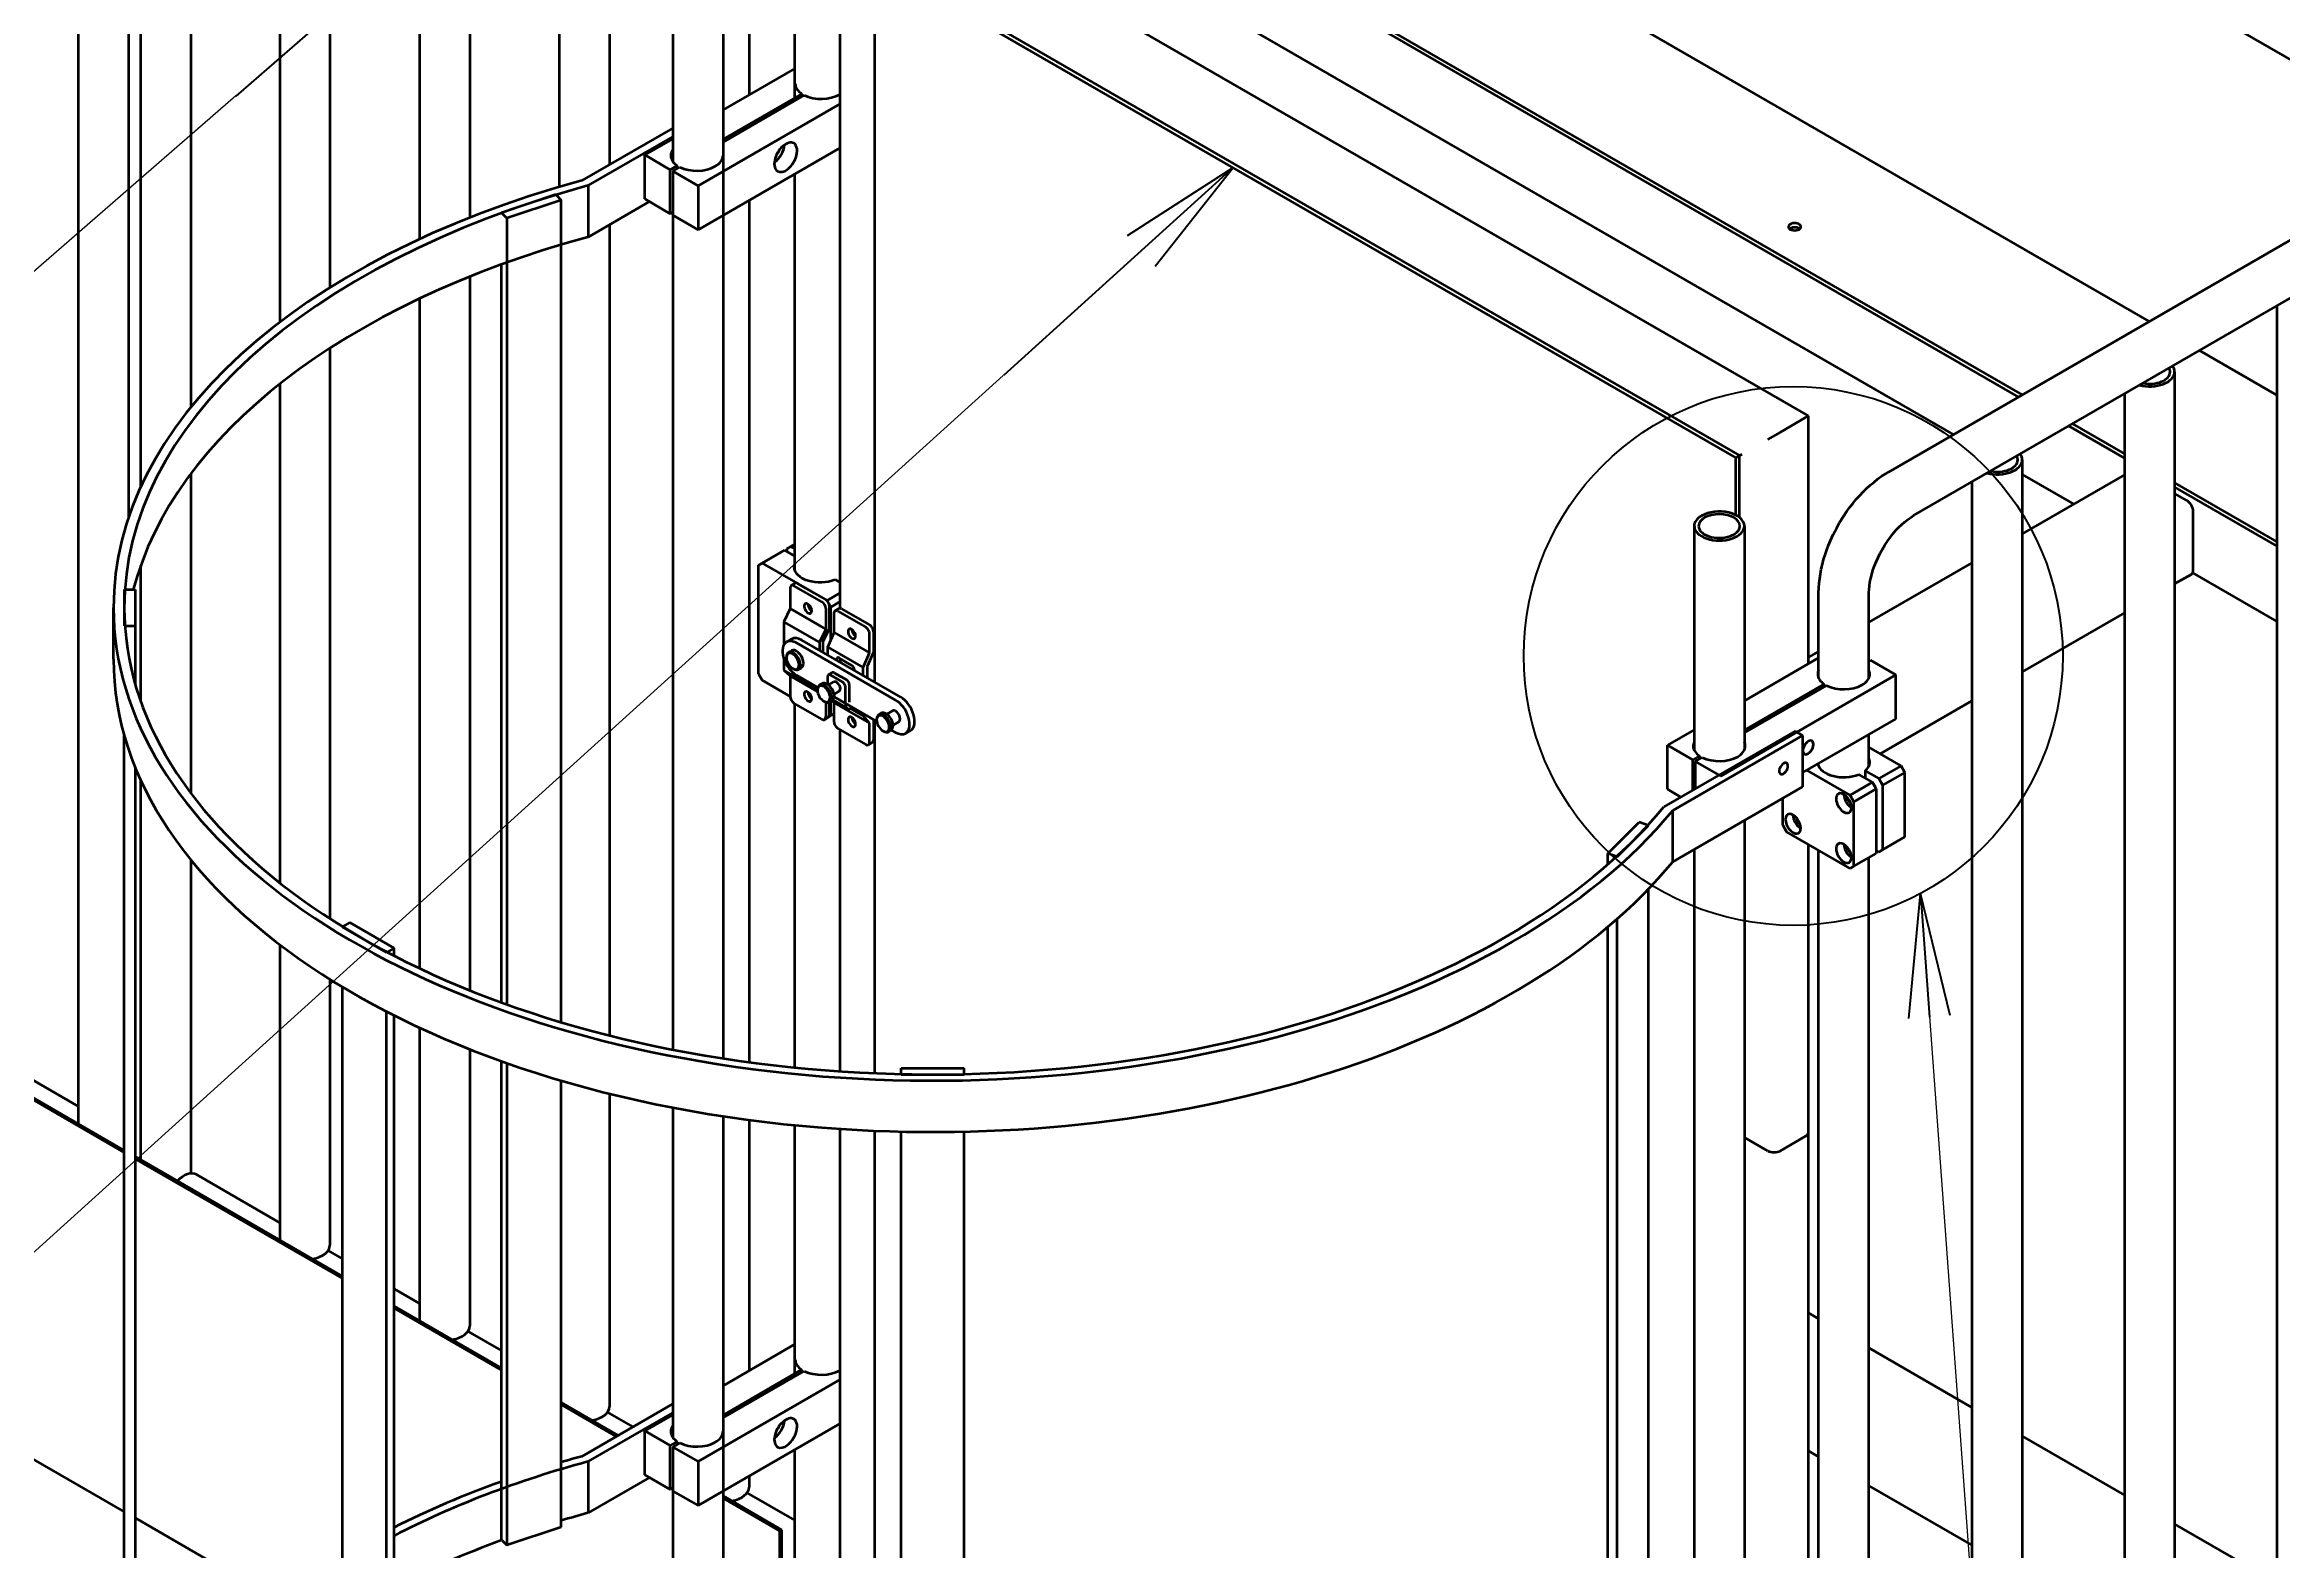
# Model space of a CAD drawing. Header units: millimetres. Extents: x -73083 to 81340, y -6859 to 6812.
# Drawn here: x -58951 to -57707, y -2371 to -1534 of the extents above; entities that cross this region are included whole.
import ezdxf

# ---------------------------------------------------------------- set-up
doc = ezdxf.new("R2010")
doc.units = ezdxf.units.MM
doc.layers.add('word_dim', color=253, linetype='Continuous')
doc.styles.get("Standard").update_dxf_attribs({"font": 'romans.shx', "bigfont": 'bigfont.shx'})
doc.dimstyles.new('STANDARD 1-23', dxfattribs={"dimscale": 23, "dimtxt": 3.5, "dimasz": 3, "dimexe": 1, "dimexo": 0, "dimgap": 1, "dimtad": 3, "dimdsep": 46, "dimtxsty": 'Standard', "dimblk1": 'OPEN', "dimblk2": 'OPEN', "dimsah": 1, "dimcen": 0, "dimclrd": 256, "dimclre": 256, "dimclrt": 3, "dimazin": 2, "dimtfac": 1, "dimtmove": 0, "dimatfit": 3, "dimldrblk": 'OPEN', "dimfxl": 0, "dimtolj": 1, "dimtzin": 0, "dimlwd": 13, "dimlwe": 13, "dimarcsym": 0})

# ---------------------------------------------------------------- blocks, each defined once
blk = doc.blocks.new('A$C7FC73B9A')
at = {"color": 7, "lineweight": 35}
for p, q in [((1568.6, 3943.8), (2073.5, 3652.2)), ((867.3, 3925), (867.3, 3556.2)), ((895.3, 3912.7), (895.3, 3575.5)), ((755.3, 3109.9), (755.3, 3899.4)), ((783.3, 3447.9), (783.3, 3883.2)), ((790, 3464.5), (790, 3879.4)), ((818, 3509), (818, 3880.4)), ((945.1, 3880.1), (945.1, 3602.4)), ((973.1, 3867.8), (973.1, 3614.4)), ((1403.1, 3848.2), (1908.1, 3556.7)), ((1022.9, 3835.2), (1022.9, 3631.6)), ((1050.9, 3822.9), (1050.9, 3644)), ((1317.4, 3816.1), (1837.4, 3515.8)), ((1317.4, 3813.6), (1835.2, 3514.6)), ((1718.3, 3504.1), (1198.5, 3804.2)), ((1179.4, 3396.9), (1179.4, 3793.1)), ((1086.1, 3772), (1086.1, 3645.9)), ((1114.1, 3772), (1114.1, 3146.4)), ((1128.6, 3778), (1128.6, 3682.9)), ((1317.4, 3771.7), (1798.9, 3493.7)), ((1198.5, 3759.9), (1680, 3482)), ((1198.5, 3757.6), (1677.9, 3480.8)), ((1198.5, 3757.6), (1198.5, 3355.8)), ((1154.1, 3679.7), (1154.1, 3734.7)), ((1154.1, 3697.6), (1114.1, 3674.5)), ((1157.9, 3683.5), (1114.1, 3658.2)), ((1114.1, 3656.5), (1159.3, 3682.7)), ((1100.2, 3632.2), (1179.4, 3677.9)), ((1086.1, 3664.4), (1035.5, 3635.2)), ((1039, 3632.3), (1086.1, 3659.5)), ((1070.5, 3624.9), (1070.5, 3649.4)), ((1179.4, 3653.4), (1100.2, 3607.7)), ((1084.7, 3616.7), (1084.7, 3641.2)), ((1086.1, 3640.4), (1086.1, 3615.9)), ((1154.1, 3417.8), (1154.1, 3638.8)), ((1762.9, 3472.8), (2049.2, 3638.2)), ((1021, 3627.3), (990.7, 3617.2)), ((1024, 3624.3), (993.7, 3614.2)), ((1024, 3166.5), (1024, 3624.3)), ((1039, 3632.3), (1039, 3603.7)), ((1073.1, 3623.4), (1039, 3603.7)), ((1100.2, 3632.2), (1100.2, 3607.7)), ((1128.6, 3624.1), (1128.6, 3144.3)), ((993.7, 3614.2), (993.7, 3176.5)), ((1050.9, 3610.6), (1050.9, 3159.2)), ((1086.1, 3617.5), (1086.1, 3151.3)), ((1776.9, 3448.6), (2063.2, 3613.9)), ((990.7, 3177.6), (990.7, 3588.4)), ((973.1, 3581.7), (973.1, 3184.3)), ((945.1, 3569.4), (945.1, 3196.6)), ((1979.1, 3565.3), (1979.1, 2695)), ((780.8, 3095.2), (1.1, 3545.4)), ((780.8, 3094), (0, 3544.8)), ((895.3, 3541.8), (895.3, 3224.2)), ((1936.1, 3540.5), (1979.1, 3515.7)), ((867.3, 3521.8), (867.3, 3244.2)), ((1922.2, 3528.6), (1922.2, 2646)), ((1894.2, 3516.3), (1894.2, 2646)), ((1718.3, 3366.1), (1718.3, 3504.1)), ((1863.2, 3498.5), (1894.2, 3480.6)), ((1865.4, 3499.7), (1894.2, 3483)), ((818, 3293.9), (818, 3472)), ((1677.9, 3448.9), (1677.9, 3480.8)), ((1680, 3447.6), (1680, 3482)), ((1837.3, 3471.5), (1866, 3455)), ((1894.2, 3471.3), (1837.3, 3438.5)), ((1837.3, 3479.6), (1837.3, 2597)), ((1809.3, 3467.3), (1809.3, 2597)), ((1922.2, 3466.9), (1979.1, 3434)), ((1922.2, 3464.4), (1979.1, 3431.6)), ((1932.5, 3418.2), (1932.5, 3450.9)), ((1654.7, 3442.8), (1654.7, 3318.1)), ((1682.7, 3442.8), (1682.7, 3318.1)), ((1135.9, 3422.2), (1172, 3401.4)), ((1809.3, 3422.3), (1752, 3389.2)), ((790, 3345.2), (790, 3420.8)), ((1133.8, 3360.5), (1133.8, 3421)), ((1932.2, 3416.7), (1979.1, 3389.7)), ((774.8, 3368.7), (774.8, 3397.3)), ((780.8, 3407.4), (780.8, 3387.2)), ((786.8, 3407.4), (786.8, 3387.2)), ((1171.3, 3385.4), (1151.5, 3396.9)), ((1724, 3358.1), (1724, 3405.6)), ((1752, 3358.1), (1752, 3405.6)), ((786.8, 3387.2), (786.8, 3355)), ((1167.8, 3378.1), (1148, 3389.5)), ((1894.2, 3394.4), (1837.3, 3361.6)), ((1155, 3377.7), (1210.2, 3345.8)), ((1213, 3347.5), (1157.9, 3379.3)), ((1172.4, 3375.4), (1192.2, 3364)), ((1175.9, 3383.6), (1195.7, 3372.2)), ((1166.7, 3351.8), (1148, 3362.6)), ((1669.5, 3303.6), (1767, 3359.9)), ((1724, 3369.4), (1682.7, 3345.5)), ((1767, 3335.4), (1767, 3359.9)), ((1199.7, 3334), (1175.9, 3347.7)), ((1727.1, 3354.8), (1682.7, 3329.2)), ((1682.7, 3327.6), (1728.5, 3354)), ((0, 3344.7), (780.8, 2893.9)), ((1154.1, 3141.3), (1154.1, 3343.9)), ((1175.9, 3344.4), (1195.7, 3333)), ((1198.5, 3334.6), (1198.5, 3138.1)), ((1767, 3335.4), (1715.1, 3305.5)), ((1809.3, 3345.4), (1758.3, 3316)), ((780.8, 2648.2), (780.8, 3326.1)), ((1179.4, 3139.2), (1179.4, 3329.3)), ((1710.9, 3328.6), (1637.9, 3286.5)), ((1715.1, 3326.2), (1642.9, 3284.5)), ((1715.1, 3326.2), (1715.1, 3297.6)), ((1639.8, 3296.2), (1639.8, 3320.7)), ((1769.9, 3309.3), (1752, 3319.6)), ((786.8, 3308.7), (786.8, 2648.2)), ((790, 3089.9), (790, 3301.5)), ((1715.1, 3297.6), (1642.9, 3255.9)), ((1741.6, 3293), (1717.5, 3306.8)), ((1759.6, 3298.5), (1759.6, 3262.6)), ((1772, 3269.7), (1772, 3305.6)), ((1642.9, 3255.9), (1642.9, 3284.5)), ((1743.7, 3253.4), (1743.7, 3289.3)), ((1756.1, 3296.4), (1756.1, 3260.5)), ((1606.6, 3260.4), (1624.1, 3277.9)), ((1611.8, 3258.6), (1629.3, 3276.1)), ((1682.7, 3278.9), (1682.7, 2607.8)), ((1741.6, 3252.1), (1706.2, 3272.6)), ((1654.7, 3262.8), (1654.7, 2607.8)), ((1718.3, 3105.2), (1718.3, 3265.6)), ((1724, 2778.4), (1724, 3262.3)), ((818, 3082.4), (818, 3256.9)), ((1752, 2778.4), (1752, 3258.2)), ((1629.3, 2537.2), (1629.3, 3240.7)), ((931, 3207.8), (906.3, 3222.1)), ((1611.8, 2519.7), (1611.8, 3224)), ((867.3, 3209.8), (867.3, 3045.3)), ((926.8, 3205.4), (902, 3219.7)), ((1606.6, 2544), (1606.6, 3219.5)), ((895.3, 3190.4), (895.3, 3042.4)), ((902, 3186.3), (902, 2480.8)), ((926.8, 2466.5), (926.8, 3172.5)), ((931, 2493.2), (931, 3170.3)), ((945.1, 3163.5), (945.1, 3000.4)), ((697.3, 3153), (755.3, 3119.6)), ((973.1, 3151.5), (973.1, 2997.5)), ((990.7, 2878.3), (990.7, 3144.9)), ((993.7, 3143.8), (993.7, 2875.3)), ((1213.3, 3140.9), (1248.3, 3140.9)), ((1213.3, 3137.5), (1248.3, 3137.5)), ((1024, 2885.4), (1024, 3134.1)), ((1050.9, 3126.8), (1050.9, 2952.6)), ((1086.1, 3119), (1086.1, 2935.5)), ((1114.1, 3114.2), (1114.1, 2751.4)), ((1128.6, 3112.1), (1128.6, 2972.6)), ((1154.1, 2969.3), (1154.1, 3109.2)), ((1179.4, 2758.5), (1179.4, 3107.1)), ((1198.5, 3106.1), (1198.5, 2769.6)), ((1213.3, 2398.5), (1213.3, 3105.6)), ((1248.3, 2398.5), (1248.3, 3105.6)), ((1718.3, 2794.5), (1718.3, 3105.2)), ((902, 3025.2), (786.8, 3091.7)), ((902, 3024), (786.8, 3090.5)), ((867.3, 3054.9), (820.9, 3081.7)), ((990.7, 2974), (931, 3008.5)), ((990.7, 2972.8), (931, 3007.3)), ((990.7, 2983.7), (972, 2994.5)), ((1154.1, 2987.3), (1114.1, 2964.1)), ((1752, 2985.2), (1809.3, 2952.1)), ((1100.2, 2921.9), (1179.4, 2967.6)), ((1157.9, 2973.1), (1114.1, 2947.8)), ((1114.1, 2946.2), (1159.3, 2972.3)), ((1055.7, 2936.5), (1024, 2954.8)), ((1054.6, 2935.9), (1024, 2953.6)), ((1086.1, 2954), (1035.5, 2924.8)), ((1039, 2921.9), (1086.1, 2949.1)), ((1070.5, 2914.5), (1070.5, 2939)), ((1179.4, 2943.1), (1100.2, 2897.4)), ((1837.3, 2936), (1894.2, 2903.2)), ((1084.7, 2906.4), (1084.7, 2930.9)), ((1086.1, 2930), (1086.1, 2905.5)), ((1154.1, 2861.1), (1154.1, 2928.5)), ((1039, 2921.9), (1039, 2893.4)), ((1073.1, 2913.1), (1039, 2893.4)), ((1100.2, 2921.9), (1100.2, 2897.4)), ((1086.1, 2907.2), (1086.1, 2751.4)), ((1146.6, 2884), (1114.1, 2902.8)), ((1145.5, 2883.4), (1114.1, 2901.6)), ((1154.1, 2889.3), (1127.6, 2904.6)), ((1752, 2908.4), (1809.3, 2875.3)), ((786.8, 2890.5), (865.9, 2844.8)), ((1922.2, 2887), (1979.1, 2854.2)), ((1024, 2885.4), (993.7, 2875.3)), ((1145.5, 2883.4), (1145.5, 2727.2)), ((1146.6, 2884), (1146.6, 2728.2))]:
    blk.add_line(p, q, dxfattribs=at)
at = {"color": 7, "lineweight": 35, "ltscale": 0.040823}
for p, q in [((1157.9, 3681.8), (1157.9, 3683.5)), ((1088.6, 3641.8), (1088.6, 3643.5)), ((1727.1, 3353.2), (1727.1, 3354.8)), ((1657.8, 3313.2), (1657.8, 3314.8))]:
    blk.add_line(p, q, dxfattribs=at)
at = {"color": 7, "lineweight": 35, "ltscale": 0.448269}
for p, q in [((1086.1, 3658.3), (1070.5, 3649.4)), ((1086.1, 2948), (1070.5, 2939))]:
    blk.add_line(p, q, dxfattribs=at)
at = {"color": 7, "lineweight": 35, "ltscale": 0.408245}
blk.add_line((1084.7, 3641.2), (1070.5, 3649.4), dxfattribs=at)
at = {"color": 7, "lineweight": 35, "ltscale": 0.112973}
for p, q in [((1088.6, 3643.5), (1084.7, 3641.2)), ((1086.1, 3640.4), (1090, 3642.6)), ((1088.6, 2933.1), (1084.7, 2930.9)), ((1086.1, 2930), (1090, 2932.3))]:
    blk.add_line(p, q, dxfattribs=at)
at = {"color": 7, "lineweight": 35, "ltscale": 0.408247}
for p, q in [((1086.1, 3640.4), (1100.2, 3632.2)), ((1084.7, 3616.7), (1070.5, 3624.9)), ((1086.1, 3615.9), (1100.2, 3607.7)), ((1086.1, 2930), (1100.2, 2921.9))]:
    blk.add_line(p, q, dxfattribs=at)
at = {"color": 7, "lineweight": 35, "ltscale": 0.106066}
for p, q in [((1021, 3627.3), (1024, 3624.3)), ((1743.7, 3289.3), (1741.6, 3293))]:
    blk.add_line(p, q, dxfattribs=at)
at = {"color": 7, "lineweight": 35, "ltscale": 0.106065}
for p, q in [((990.7, 3617.2), (993.7, 3614.2)), ((1772, 3305.6), (1769.9, 3309.3)), ((1757.5, 3302.2), (1759.6, 3298.5)), ((1704.1, 3276.2), (1706.2, 3272.6))]:
    blk.add_line(p, q, dxfattribs=at)
at = {"color": 7, "lineweight": 35, "ltscale": 0.040825}
for p, q in [((1084.7, 3616.7), (1086.1, 3617.5)), ((1167.8, 3354.3), (1169.3, 3355.1)), ((1157.9, 2971.5), (1157.9, 2973.1)), ((1088.6, 2931.5), (1088.6, 2933.1))]:
    blk.add_line(p, q, dxfattribs=at)
at = {"color": 7, "lineweight": 35, "ltscale": 0.408249}
for p, q in [((1716.8, 3503.2), (1702.7, 3495)), ((1702.7, 3095), (1716.8, 3103.1)), ((1702.7, 3095), (1716.8, 3103.1))]:
    blk.add_line(p, q, dxfattribs=at)
at = {"color": 7, "lineweight": 35, "ltscale": 0.042275}
blk.add_line((1716.8, 3503.2), (1718.3, 3504.1), dxfattribs=at)
at = {"color": 7, "lineweight": 35, "ltscale": 0.204124}
for p, q in [((1702.7, 3495), (1695.6, 3491)), ((1178.7, 3369.3), (1185.8, 3365.2))]:
    blk.add_line(p, q, dxfattribs=at)
at = {"color": 7, "lineweight": 35, "ltscale": 0.059785}
blk.add_line((1677.9, 3480.8), (1680, 3482), dxfattribs=at)
at = {"color": 7, "lineweight": 35, "ltscale": 0.042274}
blk.add_line((1680, 3482), (1681.5, 3482.8), dxfattribs=at)
at = {"color": 7, "lineweight": 35, "ltscale": 0.195825}
blk.add_line((1929, 3457), (1922.2, 3460.9), dxfattribs=at)
at = {"color": 7, "lineweight": 35, "ltscale": 0.061236}
for p, q in [((1133.8, 3421), (1135.9, 3422.2)), ((1151.9, 3431.4), (1149.7, 3430.1)), ((1152.1, 3409.7), (1154.2, 3410.9)), ((1176.5, 3395.6), (1178.6, 3396.8)), ((1195.1, 3321), (1197.2, 3322.2))]:
    blk.add_line(p, q, dxfattribs=at)
at = {"color": 7, "lineweight": 35, "ltscale": 0.357218}
blk.add_line((1135.9, 3422.2), (1148.3, 3429.3), dxfattribs=at)
at = {"color": 7, "lineweight": 35, "ltscale": 0.1674}
blk.add_line((1154.1, 3426), (1148.3, 3429.3), dxfattribs=at)
at = {"color": 7, "lineweight": 35, "ltscale": 0.040826}
for p, q in [((1149.7, 3430.1), (1149.7, 3428.5)), ((1173.3, 3344.7), (1174.8, 3345.6)), ((1206.2, 3328.2), (1207.6, 3329))]:
    blk.add_line(p, q, dxfattribs=at)
at = {"color": 7, "lineweight": 35, "ltscale": 0.065335}
blk.add_line((1154.1, 3432.7), (1151.9, 3431.4), dxfattribs=at)
at = {"color": 7, "lineweight": 35, "ltscale": 0.065337}
blk.add_line((1151.9, 3431.4), (1154.1, 3430.1), dxfattribs=at)
at = {"color": 7, "lineweight": 35, "ltscale": 0.449071}
for p, q in [((1169.2, 3400.5), (1153.6, 3409.5)), ((1171.3, 3401.8), (1155.7, 3410.7)), ((1180.1, 3396.7), (1195.7, 3387.7)), ((1178, 3395.4), (1193.6, 3386.5))]:
    blk.add_line(p, q, dxfattribs=at)
at = {"color": 7, "lineweight": 35, "ltscale": 0.084612}
blk.add_line((1179.4, 3411.4), (1176.5, 3413.1), dxfattribs=at)
at = {"color": 7, "lineweight": 35, "ltscale": 0.267993}
blk.add_line((1931.5, 3415.9), (1922.2, 3410.6), dxfattribs=at)
at = {"color": 7, "lineweight": 35, "ltscale": 0.15}
for p, q in [((780.8, 3407.4), (786.8, 3407.4)), ((780.8, 3387.2), (786.8, 3387.2))]:
    blk.add_line(p, q, dxfattribs=at)
at = {"color": 7, "lineweight": 35, "ltscale": 0.20387}
blk.add_line((1151.5, 3396.9), (1148, 3389.5), dxfattribs=at)
at = {"color": 7, "lineweight": 35, "ltscale": 0.285773}
blk.add_line((1151.5, 3408.3), (1151.5, 3396.9), dxfattribs=at)
at = {"color": 7, "lineweight": 35, "ltscale": 0.285776}
for p, q in [((1171.3, 3396.9), (1171.3, 3385.4)), ((1151.5, 3359.3), (1151.5, 3347.9))]:
    blk.add_line(p, q, dxfattribs=at)
at = {"color": 7, "lineweight": 35, "ltscale": 0.212862}
blk.add_line((1179.4, 3405.6), (1172, 3401.4), dxfattribs=at)
at = {"color": 7, "lineweight": 35, "ltscale": 0.010364}
blk.add_line((1172.2, 3401), (1172, 3401.4), dxfattribs=at)
at = {"color": 7, "lineweight": 35, "ltscale": 0.045708}
blk.add_line((1174.1, 3397.7), (1173.2, 3399.3), dxfattribs=at)
at = {"color": 7, "lineweight": 35, "ltscale": 0.306604}
blk.add_line((1173.4, 3385.8), (1173.4, 3398.1), dxfattribs=at)
at = {"color": 7, "lineweight": 35, "ltscale": 0.151626}
blk.add_line((1179.4, 3400.7), (1174.1, 3397.7), dxfattribs=at)
at = {"color": 7, "lineweight": 35, "ltscale": 0.454187}
blk.add_line((1174.1, 3379.5), (1174.1, 3397.7), dxfattribs=at)
at = {"color": 7, "lineweight": 35, "ltscale": 0.324905}
blk.add_line((1148, 3389.5), (1148, 3376.5), dxfattribs=at)
at = {"color": 7, "lineweight": 35, "ltscale": 0.203868}
blk.add_line((1171.3, 3385.4), (1167.8, 3378.1), dxfattribs=at)
at = {"color": 7, "lineweight": 35, "ltscale": 0.203867}
blk.add_line((1169.9, 3378.5), (1173.4, 3385.8), dxfattribs=at)
at = {"color": 7, "lineweight": 35, "ltscale": 0.265363}
for p, q in [((1175.9, 3383.6), (1175.9, 3394.2)), ((1175.9, 3333.8), (1175.9, 3344.4)), ((1195.7, 3322.4), (1195.7, 3333))]:
    blk.add_line(p, q, dxfattribs=at)
at = {"color": 7, "lineweight": 35, "ltscale": 0.283902}
for p, q in [((1197.8, 3384), (1197.8, 3372.6)), ((1197.8, 3334.9), (1197.8, 3323.6))]:
    blk.add_line(p, q, dxfattribs=at)
at = {"color": 7, "lineweight": 35, "ltscale": 0.081649}
for p, q in [((1149.5, 3378.2), (1152.4, 3379.9)), ((1215.7, 3327.3), (1218.5, 3329))]:
    blk.add_line(p, q, dxfattribs=at)
at = {"color": 7, "lineweight": 35, "ltscale": 0.051031}
for p, q in [((1150.5, 3372.4), (1152.3, 3373.5)), ((1156, 3362.9), (1157.8, 3363.9)), ((1179.4, 3368.9), (1179.4, 3366.9))]:
    blk.add_line(p, q, dxfattribs=at)
at = {"color": 7, "lineweight": 35, "ltscale": 0.112271}
blk.add_line((1167.8, 3378.1), (1167.8, 3373.6), dxfattribs=at)
at = {"color": 7, "lineweight": 35, "ltscale": 0.152679}
blk.add_line((1169.9, 3372.4), (1169.9, 3378.5), dxfattribs=at)
at = {"color": 7, "lineweight": 35, "ltscale": 0.222438}
for p, q in [((1172.4, 3375.4), (1175.9, 3383.6)), ((1197.8, 3372.6), (1194.3, 3364.5))]:
    blk.add_line(p, q, dxfattribs=at)
at = {"color": 7, "lineweight": 35, "ltscale": 0.112268}
for p, q in [((1172.4, 3370.9), (1172.4, 3375.4)), ((1172.4, 3354.6), (1172.4, 3359.1)), ((1192.2, 3359.5), (1192.2, 3364))]:
    blk.add_line(p, q, dxfattribs=at)
at = {"color": 7, "lineweight": 35, "ltscale": 0.222441}
blk.add_line((1192.2, 3364), (1195.7, 3372.2), dxfattribs=at)
at = {"color": 7, "lineweight": 35, "ltscale": 0.265359}
blk.add_line((1195.7, 3372.2), (1195.7, 3382.8), dxfattribs=at)
at = {"color": 7, "lineweight": 35, "ltscale": 0.165944}
blk.add_line((1724, 3373), (1718.3, 3369.7), dxfattribs=at)
at = {"color": 7, "lineweight": 35, "ltscale": 0.106067}
blk.add_line((1133.8, 3360.5), (1135.9, 3356.9), dxfattribs=at)
at = {"color": 7, "lineweight": 35, "ltscale": 0.161618}
blk.add_line((1148, 3369), (1148, 3362.6), dxfattribs=at)
at = {"color": 7, "lineweight": 35, "ltscale": 0.120329}
blk.add_line((1148, 3362.6), (1151.5, 3359.3), dxfattribs=at)
at = {"color": 7, "lineweight": 35, "ltscale": 0.010205}
for p, q in [((1149.4, 3369.5), (1149.4, 3369.9)), ((1187.2, 3362.8), (1187.2, 3362.4)), ((1166.7, 3351.3), (1166.7, 3351.8)), ((1172.4, 3354.6), (1172, 3354.8)), ((1175.9, 3348.5), (1175.9, 3348.1)), ((1170.2, 3345.2), (1170.6, 3345)), ((1186.2, 3341.8), (1185.8, 3341.5)), ((1199.6, 3334.8), (1199.6, 3335.2))]:
    blk.add_line(p, q, dxfattribs=at)
at = {"color": 7, "lineweight": 35, "ltscale": 0.440921}
blk.add_line((1166.8, 3350.5), (1151.5, 3359.3), dxfattribs=at)
at = {"color": 7, "lineweight": 35, "ltscale": 0.010207}
blk.add_line((1152.9, 3363.4), (1153.3, 3363.2), dxfattribs=at)
at = {"color": 7, "lineweight": 35, "ltscale": 0.341055}
blk.add_line((1166.9, 3352.9), (1155, 3359.7), dxfattribs=at)
at = {"color": 7, "lineweight": 35, "ltscale": 0.061237}
for p, q in [((1172.8, 3360), (1174.9, 3361.2)), ((1170.7, 3335.1), (1172.8, 3336.3)), ((1743.7, 3253.4), (1741.6, 3252.1))]:
    blk.add_line(p, q, dxfattribs=at)
at = {"color": 7, "lineweight": 35, "ltscale": 0.204123}
for p, q in [((1173.8, 3359.9), (1180.8, 3355.8)), ((1175.9, 3361.1), (1183, 3357.1))]:
    blk.add_line(p, q, dxfattribs=at)
at = {"color": 7, "lineweight": 35, "ltscale": 0.010208}
for p, q in [((1177.3, 3368.1), (1177.3, 3368.5)), ((1205.2, 3338.1), (1204.9, 3338.3)), ((1208.8, 3332), (1208.8, 3331.5))]:
    blk.add_line(p, q, dxfattribs=at)
at = {"color": 7, "lineweight": 35, "ltscale": 0.154965}
blk.add_line((1194.3, 3364.5), (1194.3, 3358.3), dxfattribs=at)
at = {"color": 7, "lineweight": 35, "ltscale": 0.024519}
blk.add_line((1752, 3367.6), (1752.9, 3368.1), dxfattribs=at)
at = {"color": 7, "lineweight": 35, "ltscale": 0.408248}
for p, q in [((1752.9, 3368.1), (1767, 3359.9)), ((1655.3, 3311.7), (1669.5, 3303.6)), ((1084.7, 2930.9), (1070.5, 2939))]:
    blk.add_line(p, q, dxfattribs=at)
at = {"color": 7, "lineweight": 35, "ltscale": 0.449075}
blk.add_line((1135.9, 3356.9), (1151.5, 3347.9), dxfattribs=at)
at = {"color": 7, "lineweight": 35, "ltscale": 0.085152}
blk.add_line((1172.9, 3354.3), (1175.8, 3356), dxfattribs=at)
at = {"color": 7, "lineweight": 35, "ltscale": 0.085151}
blk.add_line((1175.9, 3349.1), (1178.8, 3350.8), dxfattribs=at)
at = {"color": 7, "lineweight": 35, "ltscale": 0.244949}
for p, q in [((1182.3, 3343.6), (1182.3, 3353.4)), ((1184.4, 3354.6), (1184.4, 3344.8))]:
    blk.add_line(p, q, dxfattribs=at)
at = {"color": 7, "lineweight": 35, "ltscale": 0.449073}
for p, q in [((1169.2, 3335.2), (1153.6, 3344.2)), ((1178, 3330.1), (1193.6, 3321.1))]:
    blk.add_line(p, q, dxfattribs=at)
at = {"color": 7, "lineweight": 35, "ltscale": 0.205969}
blk.add_line((1171.3, 3344.7), (1171.3, 3336.4), dxfattribs=at)
at = {"color": 7, "lineweight": 35, "ltscale": 0.02637}
blk.add_line((1174.1, 3337.3), (1173.2, 3336.7), dxfattribs=at)
at = {"color": 7, "lineweight": 35, "ltscale": 0.178036}
blk.add_line((1173.4, 3337.7), (1173.4, 3344.8), dxfattribs=at)
at = {"color": 7, "lineweight": 35, "ltscale": 0.198444}
blk.add_line((1174.1, 3337.3), (1174.1, 3345.2), dxfattribs=at)
at = {"color": 7, "lineweight": 35, "ltscale": 0.051034}
blk.add_line((1175.9, 3338.3), (1174.1, 3337.3), dxfattribs=at)
at = {"color": 7, "lineweight": 35, "ltscale": 0.040081}
blk.add_line((1175.9, 3344.4), (1174.9, 3345.6), dxfattribs=at)
at = {"color": 7, "lineweight": 35, "ltscale": 0.232736}
blk.add_line((1183.3, 3341.3), (1175.2, 3346), dxfattribs=at)
at = {"color": 7, "lineweight": 35, "ltscale": 0.206778}
blk.add_line((1185, 3341.2), (1192.2, 3337.1), dxfattribs=at)
at = {"color": 7, "lineweight": 35, "ltscale": 0.030618}
blk.add_line((1192.2, 3337.1), (1192.2, 3338.3), dxfattribs=at)
at = {"color": 7, "lineweight": 35, "ltscale": 0.135017}
blk.add_line((1195.7, 3333), (1192.2, 3337.1), dxfattribs=at)
at = {"color": 7, "lineweight": 35, "ltscale": 0.004949}
blk.add_line((1197.7, 3335.1), (1197.8, 3334.9), dxfattribs=at)
at = {"color": 7, "lineweight": 35, "ltscale": 0.040824}
for p, q in [((1200.7, 3337.7), (1202.1, 3338.6)), ((1084.7, 2906.4), (1086.1, 2907.2))]:
    blk.add_line(p, q, dxfattribs=at)
at = {"color": 7, "lineweight": 35, "ltscale": 0.091352}
for p, q in [((1205.3, 3338.1), (1208.4, 3339.9)), ((1208.8, 3332), (1211.9, 3333.8))]:
    blk.add_line(p, q, dxfattribs=at)
at = {"color": 7, "lineweight": 35, "ltscale": 0.010206}
blk.add_line((1203.1, 3328.7), (1203.5, 3328.5), dxfattribs=at)
at = {"color": 7, "lineweight": 35, "ltscale": 0.066492}
blk.add_line((1210.2, 3327.9), (1207.9, 3329.2), dxfattribs=at)
at = {"color": 7, "lineweight": 35, "ltscale": 0.432761}
blk.add_line((1654.7, 3329.4), (1639.8, 3320.7), dxfattribs=at)
at = {"color": 7, "lineweight": 35, "ltscale": 0.122475}
blk.add_line((1715.1, 3326.2), (1710.9, 3328.6), dxfattribs=at)
at = {"color": 7, "lineweight": 35, "ltscale": 0.440268}
blk.add_line((1752, 3309.2), (1752, 3326.8), dxfattribs=at)
at = {"color": 7, "lineweight": 35, "ltscale": 0.408244}
blk.add_line((1653.9, 3312.6), (1639.8, 3320.7), dxfattribs=at)
at = {"color": 7, "lineweight": 35, "ltscale": 0.112974}
for p, q in [((1657.8, 3314.8), (1653.9, 3312.6)), ((1655.3, 3311.7), (1659.2, 3314))]:
    blk.add_line(p, q, dxfattribs=at)
at = {"color": 7, "lineweight": 35, "ltscale": 0.420471}
blk.add_line((1653.9, 3295.7), (1653.9, 3312.6), dxfattribs=at)
at = {"color": 7, "lineweight": 35, "ltscale": 0.379648}
blk.add_line((1655.3, 3311.7), (1655.3, 3296.6), dxfattribs=at)
at = {"color": 7, "lineweight": 35, "ltscale": 0.036127}
blk.add_line((1724, 3309.2), (1724, 3310.6), dxfattribs=at)
at = {"color": 7, "lineweight": 35, "ltscale": 0.35722}
for p, q in [((1769.9, 3309.3), (1757.5, 3302.2)), ((1772, 3305.6), (1759.6, 3298.5)), ((1743.7, 3289.3), (1756.1, 3296.4)), ((1772, 3269.7), (1759.6, 3262.6))]:
    blk.add_line(p, q, dxfattribs=at)
at = {"color": 7, "lineweight": 35, "ltscale": 0.357217}
blk.add_line((1741.6, 3293), (1754, 3300.1), dxfattribs=at)
at = {"color": 7, "lineweight": 35, "ltscale": 0.218762}
blk.add_line((1754, 3300.1), (1746.4, 3304.5), dxfattribs=at)
at = {"color": 7, "lineweight": 35, "ltscale": 0.218763}
blk.add_line((1749.9, 3306.5), (1757.5, 3302.2), dxfattribs=at)
at = {"color": 7, "lineweight": 35, "ltscale": 0.102063}
blk.add_line((1749.9, 3306.5), (1749.9, 3302.4), dxfattribs=at)
at = {"color": 7, "lineweight": 35, "ltscale": 0.106068}
blk.add_line((1756.1, 3296.4), (1754, 3300.1), dxfattribs=at)
at = {"color": 7, "lineweight": 35, "ltscale": 0.216344}
blk.add_line((1647.3, 3291.9), (1639.8, 3296.2), dxfattribs=at)
at = {"color": 7, "lineweight": 35, "ltscale": 0.37562}
blk.add_line((1704.1, 3276.2), (1704.1, 3291.3), dxfattribs=at)
at = {"color": 7, "lineweight": 35, "ltscale": 0.136931}
for p, q in [((1629.3, 3276.1), (1624.1, 3277.9)), ((1611.8, 3258.6), (1606.6, 3260.4))]:
    blk.add_line(p, q, dxfattribs=at)
at = {"color": 7, "lineweight": 35, "ltscale": 0.150598}
blk.add_line((1606.6, 3254.3), (1606.6, 3260.4), dxfattribs=at)
at = {"color": 7, "lineweight": 35, "ltscale": 0.357219}
blk.add_line((1743.7, 3253.4), (1756.1, 3260.5), dxfattribs=at)
at = {"color": 7, "lineweight": 35, "ltscale": 0.040827}
blk.add_line((1756.1, 3262.1), (1757.5, 3261.3), dxfattribs=at)
at = {"color": 7, "lineweight": 35, "ltscale": 0.061235}
blk.add_line((1757.5, 3261.3), (1759.6, 3262.6), dxfattribs=at)
at = {"color": 7, "lineweight": 35, "ltscale": 0.122474}
blk.add_line((906.3, 3222.1), (902, 3219.7), dxfattribs=at)
at = {"color": 7, "lineweight": 35, "ltscale": 0.122476}
blk.add_line((931, 3207.8), (926.8, 3205.4), dxfattribs=at)
at = {"color": 7, "lineweight": 35, "ltscale": 0.107959}
blk.add_line((931, 3203.5), (931, 3207.8), dxfattribs=at)
at = {"color": 7, "lineweight": 35, "ltscale": 0.086603}
for p, q in [((1213.3, 3137.5), (1213.3, 3140.9)), ((1248.3, 3137.5), (1248.3, 3140.9))]:
    blk.add_line(p, q, dxfattribs=at)
at = {"color": 7, "lineweight": 35, "ltscale": 0.371547}
for p, q in [((1682.7, 3102.4), (1695.6, 3095)), ((1695.6, 3095), (1682.7, 3102.4))]:
    blk.add_line(p, q, dxfattribs=at)
at = {"color": 7, "lineweight": 35, "ltscale": 0.224324}
blk.add_line((902, 3034.9), (894.3, 3039.4), dxfattribs=at)
at = {"color": 7, "lineweight": 35, "ltscale": 0.405623}
blk.add_line((945.1, 3010), (931, 3018.1), dxfattribs=at)
at = {"color": 7, "lineweight": 35, "ltscale": 0.165942}
for p, q in [((1718.3, 3004.7), (1724, 3001.4)), ((1718.3, 2927.8), (1724, 2924.5))]:
    blk.add_line(p, q, dxfattribs=at)
at = {"color": 7, "lineweight": 35, "ltscale": 0.411253}
blk.add_line((1064.1, 2941.3), (1049.8, 2949.5), dxfattribs=at)
at = {"color": 7, "lineweight": 35, "ltscale": 0.408246}
for p, q in [((1084.7, 2906.4), (1070.5, 2914.5)), ((1086.1, 2905.5), (1100.2, 2897.4))]:
    blk.add_line(p, q, dxfattribs=at)
at = {"color": 7, "lineweight": 35, "ltscale": 0.152071}
blk.add_line((1128.6, 2913.8), (1128.6, 2907.7), dxfattribs=at)
at = {"color": 7, "lineweight": 35, "ltscale": 0.10005}
blk.add_line((990.9, 2878.1), (993.7, 2875.3), dxfattribs=at)
at = {"color": 7, "lineweight": 35, "ltscale": 0.030619}
blk.add_line((1145.5, 2883.4), (1146.6, 2884), dxfattribs=at)
at = {"color": 7, "lineweight": 35}
for points in [[(1724, 3405.6), (1724.1, 3408.3), (1724.3, 3410.9), (1724.6, 3413.5), (1725, 3416.2), (1725.5, 3418.8), (1726.1, 3421.5), (1726.8, 3424.2), (1727.6, 3426.8), (1728.5, 3429.5), (1729.5, 3432.1), (1730.6, 3434.7), (1732.1, 3438.1), (1733.9, 3441.5), (1735.7, 3444.8), (1737.7, 3448), (1739.8, 3451.1), (1741.5, 3453.4), (1743.2, 3455.6), (1745, 3457.8), (1746.9, 3459.8), (1748.8, 3461.8), (1750.8, 3463.8), (1752.8, 3465.6), (1754.9, 3467.3), (1757, 3469), (1759.1, 3470.5), (1761.3, 3471.9), (1762.9, 3472.8)], [(1752, 3405.6), (1752.1, 3407.5), (1752.3, 3409.4), (1752.6, 3411.5), (1753, 3413.7), (1753.6, 3415.9), (1754.2, 3418.2), (1755.1, 3420.6), (1756, 3422.9), (1757.1, 3425.3), (1758.2, 3427.7), (1759.5, 3430), (1760.9, 3432.2), (1762.3, 3434.4), (1763.8, 3436.5), (1765.4, 3438.5), (1767, 3440.4), (1768.7, 3442.1), (1770.4, 3443.7), (1772, 3445.2), (1773.7, 3446.5), (1775.3, 3447.6), (1776.9, 3448.6)]]:
    blk.add_lwpolyline(points, dxfattribs=at)
for centre, major_axis, ratio, start_param, end_param in [((1168.8, 3689), (-14.5, 0), 0.57735, 0.000054, 0.716371), ((1168.8, 3689), (-14.5, 0), 0.57735, 0.854411, 2.356187), ((1168.8, 3689), (-14.5, 0), 0.57735, 2.356187, 2.386203), ((1149, 3648.1), (-4.5, -7.79), 0.577355, 3.141611, 6.283204), ((1099.5, 3649), (-14.5, 0), 0.57735, 5.902647, 6.283239), ((1099.5, 3649), (-14.5, 0), 0.57735, 0.000054, 0.716371), ((1099.5, 3649), (-14.5, 0), 0.57735, 2.356187, 3.141647), ((1142, 3652.2), (4.5, 7.79), 0.577355, 4.045272, 5.379474), ((1142, 3652.2), (2.75, 4.76), 0.577355, 4.426333, 4.99779), ((1149, 3648.1), (-4.5, -7.79), 0.577355, 0.000018, 1.856197), ((1149, 3648.1), (-4.5, -7.79), 0.577355, 1.856197, 3.141611), ((1230.8, 3397.3), (-456, 0), 0.57735, 5.155185, 6.283222), ((1099.5, 3649), (-14.5, 0), 0.57735, 0.854411, 2.356187), ((1230.8, 3397.3), (450, 0), 0.57735, 2.011293, 3.141625), ((1710.7, 3609.4), (-3.5, 0), 0.577347, 4.997783, 6.283204), ((1710.7, 3609.4), (-3.5, 0), 0.577347, 0.000018, 3.141611), ((1710.7, 3607), (-3.5, 0), 0.577347, 4.997783, 5.632429), ((1710.7, 3609.4), (-3.5, 0), 0.577347, 3.141611, 4.997783), ((1710.7, 3607), (-3.5, 0), 0.577347, 3.792632, 4.997783), ((1230.8, 3368.7), (450, 0), 0.57735, 2.011293, 2.99215), ((1908.2, 3528.6), (14, 0), 0.57735, 4.304399, 6.283178), ((1908.2, 3528.6), (11.5, 0), 0.57735, 4.392227, 6.283178), ((1908.2, 3528.6), (11.5, 0), 0.57735, 6.283178, 6.603336), ((1908.2, 3528.6), (14, 0), 0.57735, 6.283178, 6.691164), ((1823.4, 3479.6), (14, 0), 0.57735, 4.304399, 6.283178), ((1823.4, 3479.6), (11.5, 0), 0.57735, 4.392227, 6.283178), ((1823.4, 3479.6), (11.5, 0), 0.57735, 6.283178, 6.603336), ((1823.4, 3479.6), (14, 0), 0.57735, 6.283178, 6.691164), ((1668.7, 3442.8), (-14, 0), 0.57735, 5.49778, 6.283178), ((1668.7, 3442.8), (-11.5, 0), 0.57735, 3.141586, 6.283178), ((1668.7, 3442.8), (-14, 0), 0.57735, 3.141586, 5.49778), ((1929, 3452.9), (2.5, -4.33), 0.577353, 0.785397, 2.356193), ((1668.7, 3442.8), (-14, 0), 0.57735, 6.283178, 9.424771), ((1668.7, 3442.8), (-11.5, 0), 0.57735, 6.283178, 8.639373), ((1668.7, 3442.8), (-11.5, 0), 0.57735, 2.356187, 3.141586), ((1168.1, 3419.9), (14.5, 0), 0.57735, 2.878253, 3.141618), ((1153.6, 3407.1), (-1.5, 2.6), 0.577346, 0.000004, 0.785402), ((1153.6, 3407.1), (-1.5, 2.6), 0.577346, 5.497791, 6.28319), ((1168.1, 3419.9), (14.5, 0), 0.57735, 3.141618, 5.3245), ((1155.7, 3408.3), (1.5, -2.6), 0.577346, 2.356199, 3.141597), ((1929, 3420.3), (2.5, -4.33), 0.577352, 6.28315, 7.068583), ((1230.8, 3397.3), (456, 0), 0.57735, 3.14163, 5.840376), ((1230.8, 3397.3), (450, 0), 0.57735, 3.141625, 5.842675), ((1161.4, 3396.9), (1.5, -2.6), 0.577346, 3.141597, 5.497791), ((1161.4, 3396.9), (1.5, -2.6), 0.577346, 0.000004, 3.141597), ((1163.5, 3398.1), (-1.5, 2.6), 0.577346, 0.785407, 2.356199), ((1163.5, 3398.1), (1.03, -1.79), 0.577346, 3.999715, 5.425347), ((1169.2, 3398.1), (-1.5, 2.6), 0.577346, 3.926995, 5.497791), ((1171.3, 3399.3), (1.5, -2.6), 0.577346, 0.785402, 2.356199), ((1180.1, 3394.2), (1.5, -2.6), 0.577346, 2.356199, 3.141597), ((1161.4, 3396.9), (1.5, -2.6), 0.577346, 5.497791, 6.28319), ((1178, 3393), (-1.5, 2.6), 0.577346, 0.000004, 0.785402), ((1178, 3393), (-1.5, 2.6), 0.577346, 5.497791, 6.28319), ((1185.8, 3382.8), (1.5, -2.6), 0.577346, 3.141597, 6.28319), ((1185.8, 3382.8), (1.5, -2.6), 0.577346, 2.356199, 3.141597), ((1187.9, 3384), (-1.5, 2.6), 0.577346, 0.785402, 2.356199), ((1185.8, 3382.8), (1.5, -2.6), 0.577346, 0.000004, 2.356199), ((1187.9, 3384), (-1.03, 1.79), 0.577346, 0.858134, 2.284079), ((1193.6, 3384), (1.5, -2.6), 0.577346, 0.785402, 2.356199), ((1195.7, 3385.2), (1.5, -2.6), 0.577346, 0.785402, 2.356199), ((1155, 3368.7), (5.5, -9.53), 0.577346, 3.141597, 5.497791), ((1152.9, 3367.5), (2.5, -4.33), 0.577346, 5.497791, 10.210167), ((1153.3, 3367.7), (2.75, -4.76), 0.577346, 3.141597, 3.926982), ((1155, 3368.7), (5.5, -9.53), 0.577346, 2.356199, 3.141597), ((1153.3, 3367.7), (2.75, -4.76), 0.577346, 0.000004, 3.141597), ((1155, 3368.7), (2.75, -4.76), 0.577346, 0.000004, 3.141597), ((1157.9, 3370.3), (-5.5, 9.53), 0.577346, 5.497791, 6.28319), ((1198.5, 3386), (-5, 0), 0.57735, 1.429025, 1.570789), ((1198.5, 3386), (-5, 0), 0.57735, 1.429025, 1.570786), ((1230.8, 3368.7), (-456, 0), 0.57735, 0.000037, 1.458725), ((1152.9, 3367.5), (2.5, -4.33), 0.577346, 3.926982, 5.497791), ((1153.3, 3367.7), (2.75, -4.76), 0.577346, 5.497791, 6.28319), ((1173.8, 3358.3), (-1, 1.73), 0.577346, 0.000004, 0.785402), ((1173.8, 3358.3), (-1, 1.73), 0.577346, 5.497791, 6.28319), ((1175.9, 3359.5), (1, -1.73), 0.577346, 2.356199, 3.141597), ((1178.7, 3367.7), (1, -1.73), 0.577346, 3.141597, 3.926995), ((1178.7, 3367.7), (1, -1.73), 0.577346, 2.356199, 3.141597), ((1185.8, 3363.6), (1, -1.73), 0.577346, 0.785402, 2.356199), ((1738, 3360.3), (-14.5, 0), 0.57735, 6.020059, 6.283239), ((1738, 3360.3), (-14.5, 0), 0.57735, 0.000054, 0.716371), ((1738, 3360.3), (-14.5, 0), 0.57735, 2.356187, 3.141647), ((1738, 3360.3), (-14.5, 0), 0.57735, 3.141647, 3.40474), ((1153.6, 3346.7), (1.5, -2.6), 0.577346, 3.926995, 5.497791), ((1161.4, 3347.9), (1.5, -2.6), 0.577346, 3.141597, 5.497791), ((1161.4, 3347.9), (1.5, -2.6), 0.577346, 0.000004, 3.141597), ((1163.5, 3349.1), (-1.5, 2.6), 0.577346, 0.785402, 2.356199), ((1163.5, 3349.1), (1.03, -1.79), 0.577346, 3.999715, 5.425347), ((1170.2, 3349.3), (2.5, -4.33), 0.577346, 5.497791, 10.210167), ((1170.6, 3349.5), (2.75, -4.76), 0.577346, 3.141597, 3.926982), ((1170.2, 3349.3), (2.5, -4.33), 0.577346, 3.926982, 5.497791), ((1170.6, 3349.5), (2.75, -4.76), 0.577346, 2.356199, 3.141597), ((1172, 3350.3), (-2.75, 4.76), 0.577346, 5.497791, 6.28319), ((1170.6, 3349.5), (2.75, -4.76), 0.577346, 0.000004, 2.356199), ((1172, 3350.3), (-2.75, 4.76), 0.577346, 3.926982, 5.497791), ((1172.4, 3350.5), (-2.5, 4.33), 0.577346, 3.926982, 5.497791), ((1172, 3350.3), (-2.75, 4.76), 0.577346, 3.141597, 3.926982), ((1177.3, 3353.4), (1.5, -2.6), 0.577346, 2.356199, 3.141583), ((1177.3, 3353.4), (1.5, -2.6), 0.577346, 6.283176, 8.639384), ((1180.8, 3354.2), (1, -1.73), 0.577346, 0.785402, 2.356199), ((1183, 3355.4), (1, -1.73), 0.577346, 0.785402, 2.356199), ((1213, 3338.5), (-5.5, 9.53), 0.577346, 3.141597, 5.497791), ((1738, 3360.3), (-14.5, 0), 0.57735, 0.854411, 2.356187), ((1161.4, 3347.9), (1.5, -2.6), 0.577346, 5.497791, 6.28319), ((1169.2, 3337.7), (-1.5, 2.6), 0.577346, 2.356199, 3.141597), ((1170.6, 3349.5), (2.75, -4.76), 0.577346, 5.497791, 6.28319), ((1169.2, 3337.7), (-1.5, 2.6), 0.577346, 3.141597, 3.926995), ((1171.3, 3338.9), (1.5, -2.6), 0.577346, 0.000004, 0.785402), ((1185.8, 3345.6), (2.5, 4.33), 0.577355, 2.356197, 3.141596), ((1185.8, 3345.6), (2.5, 4.33), 0.577355, 3.141596, 3.926994), ((1185.8, 3333.8), (1.5, -2.6), 0.577346, 3.141597, 5.497791), ((1185.8, 3333.8), (1.5, -2.6), 0.577346, 0.000004, 3.141597), ((1187.9, 3335), (1.5, -2.6), 0.577346, 3.926999, 5.497791), ((1187.9, 3335), (-1.03, 1.79), 0.577346, 0.858134, 2.284079), ((1203.1, 3332.8), (2.5, -4.33), 0.577346, 0.785402, 3.926995), ((1203.5, 3333), (2.75, -4.76), 0.577346, 3.141597, 3.926995), ((1203.1, 3332.8), (2.5, -4.33), 0.577346, 3.926995, 5.497791), ((1203.5, 3333), (2.75, -4.76), 0.577346, 0.000004, 3.141597), ((1204.9, 3333.8), (-2.75, 4.76), 0.577346, 5.497791, 6.28319), ((1204.9, 3333.8), (-2.75, 4.76), 0.577346, 3.926995, 5.497791), ((1205.2, 3334), (-2.5, 4.33), 0.577346, 3.926995, 5.497791), ((1210.2, 3336.9), (1.75, -3.03), 0.577346, 0.000004, 3.141597), ((1210.2, 3336.9), (5.5, -9.53), 0.577346, 0.000004, 2.356199), ((1178, 3332.6), (-1.5, 2.6), 0.577346, 0.785402, 2.356199), ((1185.8, 3333.8), (1.5, -2.6), 0.577346, 5.497791, 6.28319), ((1193.6, 3323.6), (-1.5, 2.6), 0.577346, 3.141597, 3.926995), ((1195.7, 3324.8), (1.5, -2.6), 0.577346, 0.000004, 0.785402), ((1203.1, 3332.8), (2.5, -4.33), 0.577346, 5.497791, 7.068588), ((1203.5, 3333), (2.75, -4.76), 0.577346, 5.497791, 6.28319), ((1204.9, 3333.8), (-2.75, 4.76), 0.577346, 3.141597, 3.926995), ((1210.2, 3336.9), (5.5, -9.53), 0.577346, 5.497791, 6.28319), ((1668.7, 3320.3), (-14.5, 0), 0.57735, 6.020043, 6.283239), ((1668.7, 3320.3), (-14.5, 0), 0.57735, 3.141647, 3.404725), ((1718.2, 3319.5), (-2.09, -3.63), 0.577355, 3.141621, 5.99779), ((1718.2, 3319.5), (-2.09, -3.63), 0.577355, 0.000028, 3.141621), ((1193.6, 3323.6), (-1.5, 2.6), 0.577346, 2.356199, 3.141597), ((1668.7, 3320.3), (-14.5, 0), 0.57735, 0.000054, 0.716371), ((1668.7, 3320.3), (-14.5, 0), 0.57735, 0.854411, 2.356187), ((1668.7, 3320.3), (-14.5, 0), 0.57735, 2.356187, 3.141647), ((1704.5, 3307.8), (1.75, 3.03), 0.577355, 0.000018, 3.141611), ((1704.5, 3307.8), (1.75, 3.03), 0.577355, 4.99779, 6.283204), ((1718.2, 3319.5), (-2.09, -3.63), 0.577355, 5.99779, 6.283214), ((1738, 3311.3), (14.5, 0), 0.57735, 3.257328, 5.3245), ((1738, 3311.3), (-14.5, 0), 0.57735, 2.529467, 3.141618), ((1738, 3311.3), (-14.5, 0), 0.57735, 3.141618, 3.404859), ((1704.5, 3307.8), (1.75, 3.03), 0.577355, 3.141611, 4.99779), ((1754, 3297.7), (1.23, -2.13), 0.577346, 1.040765, 2.101269), ((1738, 3288.5), (3, -5.2), 0.577346, 3.426995, 6.283157), ((1738, 3288.5), (3, -5.2), 0.577346, 3.141564, 3.426995), ((1738, 3288.5), (3, -5.2), 0.577346, 6.283157, 9.42475), ((1742.3, 3290.9), (3, -5.2), 0.577346, 3.926941, 5.497701), ((1742.3, 3290.9), (1.75, -3.03), 0.577346, 4.089796, 5.335738), ((1709.8, 3277), (3, -5.2), 0.577346, 3.141564, 6.283157), ((1709.8, 3277), (3, -5.2), 0.577346, 0.285402, 3.141564), ((1714, 3279.5), (3, -5.2), 0.577346, 3.926941, 5.497701), ((1714, 3279.5), (1.75, -3.03), 0.577346, 4.089796, 5.335738), ((1709.8, 3277), (3, -5.2), 0.577346, 6.283157, 6.568588), ((1738, 3260.7), (3, -5.2), 0.577346, 3.426995, 6.283157), ((1738, 3260.7), (3, -5.2), 0.577346, 3.141564, 3.426995), ((1738, 3260.7), (3, -5.2), 0.577346, 6.283157, 9.42475), ((1742.3, 3263.2), (3, -5.2), 0.577346, 3.926941, 5.497701), ((1742.3, 3263.2), (1.75, -3.03), 0.577346, 4.089796, 5.335738), ((1230.8, 3368.7), (456, 0), 0.57735, 4.600317, 5.840375), ((1713.3, 3105.2), (5, 0), 0.57735, 5.49778, 6.283178), ((1713.3, 3105.2), (5, 0), 0.57735, 5.49778, 6.283178), ((1699.2, 3097), (5, 0), 0.57735, 3.926984, 5.49778), ((1699.2, 3097), (5, 0), 0.57735, 3.926984, 5.49778), ((813.9, 3069.6), (-7, -12.1), 0.577355, 3.141611, 4.29789), ((881.3, 3042.4), (-14, 0), 0.57735, 1.882528, 3.141586), ((959.1, 2997.5), (-14, 0), 0.57735, 1.882577, 3.141586), ((1168.8, 2978.6), (-14.5, 0), 0.57735, 0.000054, 0.716371), ((1168.8, 2978.6), (-14.5, 0), 0.57735, 0.854411, 2.356187), ((1168.8, 2978.6), (-14.5, 0), 0.57735, 2.356187, 2.386207), ((1036.9, 2952.6), (-14, 0), 0.57735, 1.882626, 3.141586), ((1099.5, 2938.6), (-14.5, 0), 0.57735, 5.902646, 6.283239), ((1099.5, 2938.6), (-14.5, 0), 0.57735, 0.000054, 0.716371), ((1099.5, 2938.6), (-14.5, 0), 0.57735, 2.356187, 3.141647), ((1149, 2937.8), (-4.5, -7.79), 0.577355, 3.141611, 6.283204), ((1142, 2941.9), (4.5, 7.79), 0.577355, 4.045272, 5.379474), ((1142, 2941.9), (2.75, 4.76), 0.577355, 4.426333, 4.99779), ((1149, 2937.8), (-4.5, -7.79), 0.577355, 0.000018, 1.856197), ((1149, 2937.8), (-4.5, -7.79), 0.577355, 1.856197, 3.141611), ((1230.8, 2686.9), (-456, 0), 0.57735, 5.155185, 5.18319), ((1099.5, 2938.6), (-14.5, 0), 0.57735, 0.854411, 2.356187), ((1230.8, 2686.9), (450, 0), 0.57735, 2.011293, 2.299975), ((1230.8, 2686.9), (-456, 0), 0.57735, 5.267045, 5.429875), ((1114.6, 2907.7), (-14, 0), 0.57735, 1.882674, 3.141586), ((1230.8, 2658.3), (450, 0), 0.57735, 2.011293, 2.048396), ((1230.8, 2658.3), (450, 0), 0.57735, 2.133294, 2.299975)]:
    blk.add_ellipse(centre, major_axis=major_axis, ratio=ratio, start_param=start_param, end_param=end_param, dxfattribs=at)
blk = doc.blocks.new('aa1')
for p, q in [((0, 0), (-1, 0)), ((-0.4, 0.0667), (0, 0)), ((-0.4, -0.0667), (0, 0))]:
    blk.add_line(p, q)
blk = doc.blocks.new('aa2')
blk.add_circle((0, 0), 1)
blk = doc.blocks.new('*D1052')
at = {"layer": 'DEFPOINTS', "color": 0, "linetype": 'Continuous', "ltscale": 2}
for p in [(-58714.2, -1449.4), (-60840.8, -3296.9), (-60840.8, -3296.9)]:
    blk.add_point(p, dxfattribs=at)
at = {"layer": 'word_dim', "linetype": 'Continuous', "lineweight": 13, "ltscale": 2}
blk.add_line((-58844.5, -1562.5), (-60710.6, -3183.8), dxfattribs=at)
at = {"layer": 'word_dim', "linetype": 'Continuous', "lineweight": 13, "ltscale": 2, "xscale": 172.5, "yscale": 172.5, "zscale": 172.5}
for name, p, rotation in [('aa1', (-58714.2, -1449.4), 40.98355920632163), ('aa2', (-60840.8, -3296.9), 220.9835592063216)]:
    blk.add_blockref(name, p, dxfattribs=dict(at, rotation=rotation))
at = {"layer": 'word_dim', "color": 3, "linetype": 'Continuous', "ltscale": 2, "insert": (-59777.5, -2373.2), "char_height": 0.000023, "attachment_point": 5, "rotation": 40.9836}
blk.add_mtext('\\A1;2817.02', dxfattribs=at)
blk = doc.blocks.new('_Open')
at = {"color": 0, "lineweight": -2}
for p, q in [((-1, 0.1667), (0, 0)), ((-1, -0.1667), (0, 0)), ((0, 0), (-1, 0))]:
    blk.add_line(p, q, dxfattribs=at)
blk = doc.blocks.new('*D1054')
at = {"layer": 'DEFPOINTS', "color": 0, "linetype": 'Continuous', "ltscale": 2}
for p in [(-58289.2, -1602.4), (-60664.5, -3750.8), (-60664.5, -3750.8)]:
    blk.add_point(p, dxfattribs=at)
at = {"layer": 'word_dim', "linetype": 'Continuous', "lineweight": 13, "ltscale": 2}
blk.add_line((-58417.2, -1718.1), (-60536.6, -3635), dxfattribs=at)
at = {"layer": 'word_dim', "linetype": 'Continuous', "lineweight": 13, "ltscale": 2, "xscale": 172.5, "yscale": 172.5, "zscale": 172.5}
for name, p, rotation in [('aa1', (-58289.2, -1602.4), 42.12772838355808), ('aa2', (-60664.5, -3750.8), 222.1277283835581)]:
    blk.add_blockref(name, p, dxfattribs=dict(at, rotation=rotation))
at = {"layer": 'word_dim', "color": 3, "linetype": 'Continuous', "ltscale": 2, "insert": (-59476.9, -2676.6), "char_height": 0.000023, "attachment_point": 5, "rotation": 42.1277}
blk.add_mtext('\\A1;3202.74', dxfattribs=at)

msp = doc.modelspace()

# ---------------------------------------------------------------- linework, layer by layer
at = {"layer": 'word_dim', "color": 3, "linetype": 'Continuous', "ltscale": 2}
msp.add_circle((-57977.42114, -1874.29122), 150, dxfattribs=at)

# ---------------------------------------------------------------- block references
at = {"layer": 'word_dim', "ltscale": 2}
msp.add_blockref('A$C7FC73B9A', (-59687.30853, -5244.75084), dxfattribs=at)

# ---------------------------------------------------------------- dimensions: what is measured, and where the dimension line sits
at = {"layer": 'word_dim', "color": 3, "linetype": 'Continuous', "ltscale": 2}
for p1, p2, picture, middle in [((-58714.23473, -1449.40245), (-60840.80055, -3296.92686), '*D1052', (-59777.51765, -2373.16465)), ((-58289.23431, -1602.40737), (-60664.54831, -3750.75723), '*D1054', (-59476.89132, -2676.58229))]:
    dim = msp.add_aligned_dim(p1=p1, p2=p2, distance=0, dimstyle='STANDARD 1-23', override={"dimtxt": 1e-06, "dimasz": 7.5, "dimgap": 0, "dimblk1": 'aa1', "dimblk2": 'aa2', "dimse1": 1, "dimse2": 1}, dxfattribs=at)
    dim.commit()
    dim.dimension.update_dxf_attribs({"geometry": picture, "text_midpoint": middle})

# ---------------------------------------------------------------- leaders
at = {"layer": 'word_dim', "linetype": 'Continuous', "ltscale": 2, "annotation_type": 0, "has_hookline": 1, "hookline_direction": 0, "text_width": 333.82857}
msp.add_leader([(-57906.56401, -2006.50039), (-57761.68767, -3991.15443), (-57692.68767, -3991.15443)], dimstyle='STANDARD 1-23', override={"dimtxt": 3, "dimgap": 1, "dimtad": 1}, dxfattribs=at)

doc.saveas('drawing.dxf')
